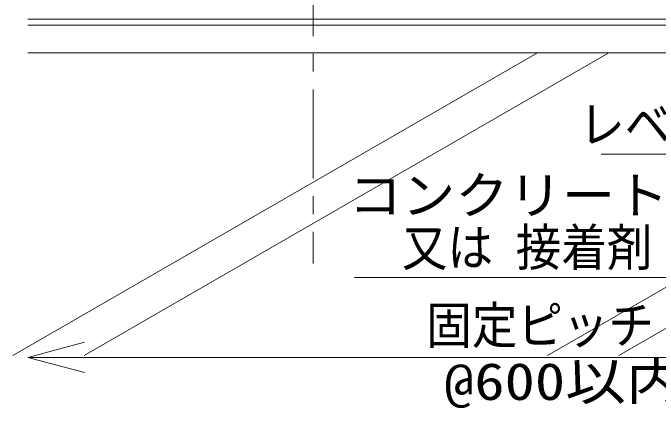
# Model space of a CAD drawing. Units: millimetres, scale not verified. Extents: x -4750 to 4750, y -3000 to 3000.
# Drawn here: x 3487.3 to 3668.4, y -2149.6 to -2038.6 of the extents above; entities that cross this region are included whole.
import ezdxf
from ezdxf.enums import TextEntityAlignment as Align

# ---------------------------------------------------------------- set-up
doc = ezdxf.new("R2010")
doc.units = ezdxf.units.MM
doc.header["$LTSCALE"] = 5
doc.linetypes.add('CHAIN1', pattern=[8, 5, -1, 1, -1])
for name, color, linetype, lineweight in [('0-3_一般', 7, 'Continuous', 9), ('0-4_0', 7, 'Continuous', 9), ('0-6_文字', 7, 'Continuous', 9), ('0-7_寸法', 7, 'Continuous', 9)]:
    doc.layers.add(name, color=color, linetype=linetype, lineweight=lineweight)
doc.styles.add('ＭＳ ゴシック', font='')
doc.styles.get('ＭＳ ゴシック').set_extended_font_data('MS Gothic')

# ---------------------------------------------------------------- blocks, each defined once
blk = doc.blocks.new('グループ-9-1')
at = {"layer": '0-4_0'}
for p, q in [((111758.8, -59354.5), (99230.8, -59354.5)), ((111758.8, -59386.5), (99230.8, -59386.5))]:
    blk.add_line(p, q, dxfattribs=at)

msp = doc.modelspace()

# ---------------------------------------------------------------- linework, layer by layer
at = {"layer": '0-3_一般', "linetype": 'CHAIN1'}
msp.add_line((3571.54, -1940.106), (3571.54, -2108.99), dxfattribs=at)
at = {"layer": '0-3_一般', "color": 134}
for p, q in [((3634.54, -2049.807), (3487.315, -2134.807)), ((3654.54, -2049.807), (3507.315, -2134.807)), ((3784.54, -2049.807), (3637.315, -2134.807)), ((3804.54, -2049.807), (3657.315, -2134.807))]:
    msp.add_line(p, q, dxfattribs=at)
at = {"layer": '0-3_一般'}
msp.add_line((3491.54, -2049.807), (4117.801, -2049.807), dxfattribs=at)
at = {"layer": '0-6_文字'}
msp.add_line((3734.733, -2078.311), (3652.419, -2078.311), dxfattribs=at)
msp.add_lwpolyline([(3583.2, -2112.863), (3736.619, -2112.863), (3769.68, -2055.599)], dxfattribs=at)
at = {"layer": '0-7_寸法'}
msp.add_line((4117.166, -2135.343), (3491.54, -2135.343), dxfattribs=at)
msp.add_lwpolyline([(3507.415, -2139.596), (3491.54, -2135.343), (3507.415, -2131.089)], dxfattribs=at)

# ---------------------------------------------------------------- block references
at = {"layer": '0-4_0', "xscale": 0.05, "yscale": 0.05}
msp.add_blockref('グループ-9-1', (-1470, 927.316), dxfattribs=at)

# ---------------------------------------------------------------- texts
at = {"layer": '0-6_文字', "style": 'ＭＳ ゴシック'}
for s, height, width, p in [('レベル調整材', 10.41, 0.9, (3646.224, -2078.209)), ('コンクリートビス(SUS)', 10.45, 1.05, (3581.509, -2098.161)), ('\u3000又は 接着剤', 10.41, 0.9, (3583.714, -2112.762))]:
    msp.add_text(s, height=height, dxfattribs=dict(at, width=width)).set_placement(p, align=Align.BOTTOM_LEFT)
at = {"layer": '0-7_寸法', "style": 'ＭＳ ゴシック'}
for s, width, p in [('固定ピッチ', 0.9, (3603.314, -2134.601)), ('@600以内', 1.2, (3608.281, -2150.404))]:
    msp.add_text(s, height=10.41, dxfattribs=dict(at, width=width)).set_placement(p, align=Align.BOTTOM_LEFT)

doc.saveas('drawing.dxf')
